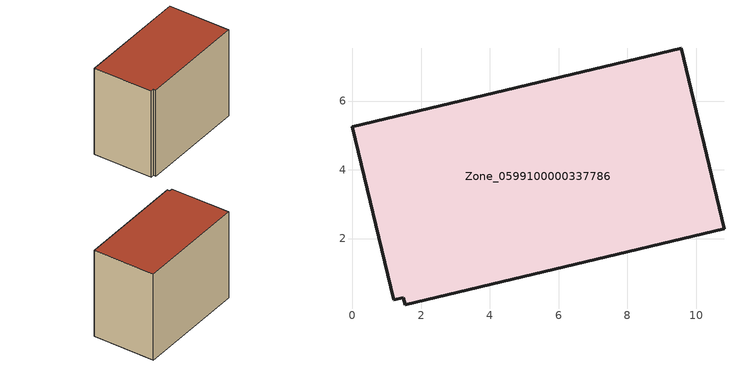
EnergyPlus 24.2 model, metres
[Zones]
Zone_0599100000337786
 floor ground (C_G): 1.48,0.28 1.2,0.22 0,5.26 9.57,7.54 10.81,2.28 1.54,0.07 z0
 wall outside (C_F): 10.81,2.28 9.57,7.54 0,5.26 1.2,0.22 1.48,0.28 1.54,0.07 10.81,2.28 z0:7.89
 roof outside (C_R): 1.54,0.07 10.81,2.28 9.57,7.54 0,5.26 1.2,0.22 1.48,0.28 z7.89
[BUILDING]
Pand.0599100000337786: North Axis=0; Terrain=City; Loads Convergence Tolerance Value=0.04; Temperature Convergence Tolerance Value=0.4; Solar Distribution=FullExterior; Maximum Number of Warmup Days=25; Minimum Number of Warmup Days=1
[Site:Location]
Rotterdam.The.Hague.AP_ZH_NLD Design_Conditions: Latitude=51.96; Longitude=4.45; Time Zone=1; Elevation=-4.5
[SITE:GROUNDTEMPERATURE:BUILDINGSURFACE]
18, 18, 18, 18, 18, 18, 18, 18, 18, 18, 18, 18
[MATERIAL] Thermal Absorptance=0.9; Solar Absorptance=0.7; Visible Absorptance=0.7
Name | Roughness | Thickness | Conductivity | Density | Specific Heat
G.TI.1975-1991 | MediumSmooth | 0.15 | 0.288461 | 540 | 1210
F.TI.1975-1991 | Rough | 0.3 | 0.230769 | 1920 | 840
R.TI.1975-1991 | MediumRough | 0.2 | 0.153846 | 1500 | 1000
[CONSTRUCTION]
C_G: G.TI.1975-1991
C_F: F.TI.1975-1991
C_R: R.TI.1975-1991
[ZONE]
Zone_0599100000337786: Type=1; Multiplier=1; Ceiling Height=Autocalculate; Volume=Autocalculate; Floor Area=autocalculate; Part of Total Floor Area=Yes
[ZONEINFILTRATION:DESIGNFLOWRATE]
Infil_Zone_0599100000337786: Zone or ZoneList or Space or SpaceList=Zone_0599100000337786; Schedule=AlwaysOn; Design Flow Rate Calculation Method=Flow/Area; Flow Rate per Floor Area=0.003; Constant Term Coefficient=1; Temperature Term Coefficient=0; Velocity Term Coefficient=0; Velocity Squared Term Coefficient=0
[HVACTEMPLATE:ZONE:IDEALLOADSAIRSYSTEM]
Zone_0599100000337786: Maximum Heating Supply Air Temperature=50; Minimum Cooling Supply Air Temperature=13; Maximum Heating Supply Air Humidity Ratio=0.0156; Minimum Cooling Supply Air Humidity Ratio=0.0077; Heating Limit=NoLimit; Cooling Limit=NoLimit; Dehumidification Control Type=ConstantSensibleHeatRatio; Cooling Sensible Heat Ratio=0.7; Dehumidification Setpoint=60; Humidification Control Type=None; Humidification Setpoint=30; Outdoor Air Method=None; Outdoor Air Flow Rate per Person=0.00944; Outdoor Air Flow Rate per Zone Floor Area=0; Outdoor Air Flow Rate per Zone=0; Demand Controlled Ventilation Type=None; Outdoor Air Economizer Type=NoEconomizer; Heat Recovery Type=None; Sensible Heat Recovery Effectiveness=0.7; Latent Heat Recovery Effectiveness=0.65
[ZONECONTROL:THERMOSTAT]
ThermostatControl_Zone_0599100000337786: Zone or ZoneList=Zone_0599100000337786; Control Type Schedule=DualSetpointControlType; Control 1=Thermostat_Zone_0599100000337786; Temperature Difference Between Cutout And Setpoint=0
[THERMOSTATSETPOINT:DUALSETPOINT]
Thermostat_Zone_0599100000337786: Heating Setpoint Temperature Schedule=HeatingSetpoint_Zone_0599100000337786; Cooling Setpoint Temperature Schedule=CoolingSetpoint_Zone_0599100000337786
[SCHEDULE:COMPACT]
HeatingSetpoint_Zone_0599100000337786: Through: 12/31, For: AllDays, Until: 24:00, 21
CoolingSetpoint_Zone_0599100000337786: Through: 12/31, For: AllDays, Until: 24:00, 24
DualSetpointControlType: Through: 12/31, For: AllDays, Until: 24:00, 4
AlwaysOn: Through: 12/31, For: AllDays, Until: 24:00, 1
